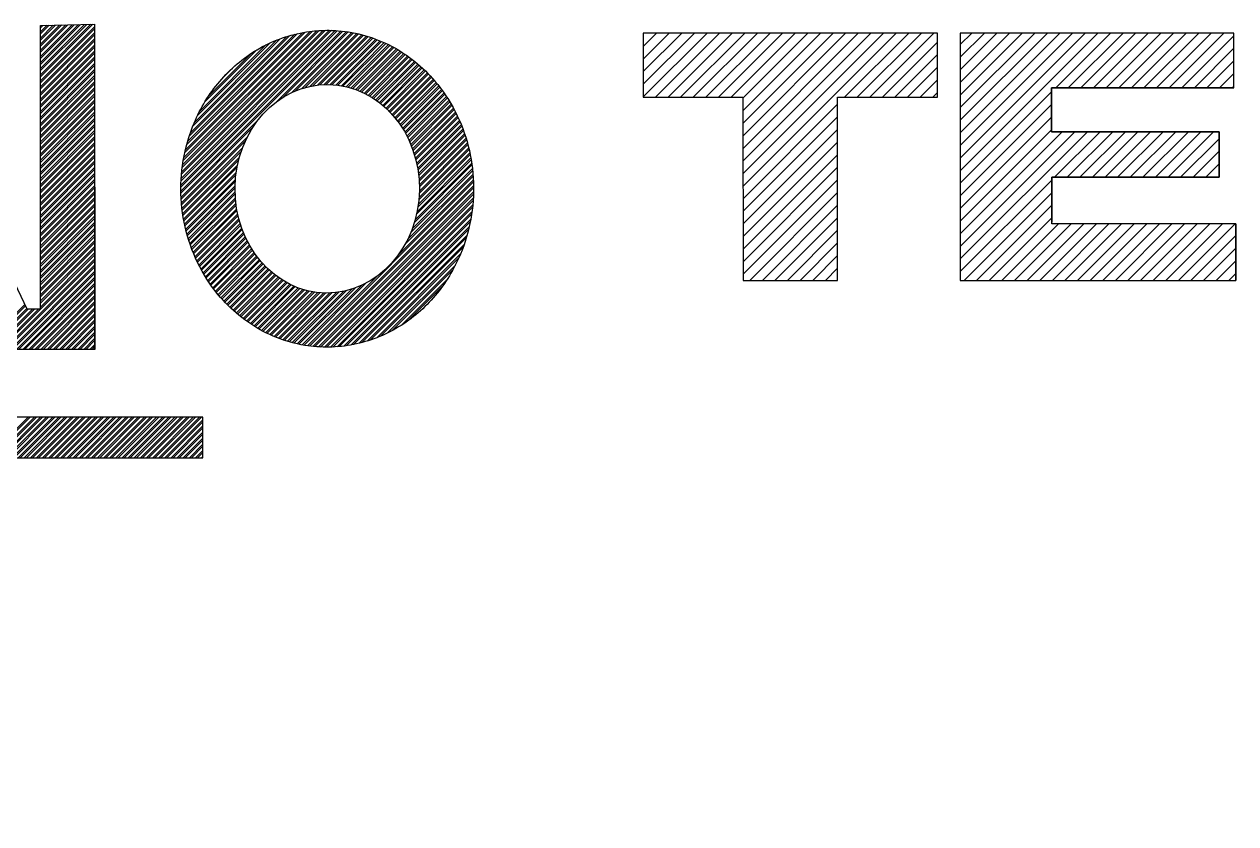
# Model space of a CAD drawing. Extents: x 0 to 594, y 0 to 420.
# Drawn here: x 427.48 to 444.67, y 15.73 to 27.08 of the extents above; entities that cross this region are included whole.
import ezdxf

# ---------------------------------------------------------------- set-up
doc = ezdxf.new("R2010")
doc.units = 0
doc.header["$MEASUREMENT"] = 0
doc.linetypes.add('BORDER_2012_SLN$0$8001.Solid', pattern=[0])
doc.layers.add('BORDER_2012_SLN$0$LOGO_OUTLINE', color=7, linetype='BORDER_2012_SLN$0$8001.Solid', lineweight=25)

# ---------------------------------------------------------------- blocks, each defined once
blk = doc.blocks.new('BORDER_2012_SLN')
at = {"lineweight": -3}
for p, q in [((427.707, 26.33), (428.451, 27.075)), ((427.707, 26.359), (428.422, 27.074)), ((427.707, 26.417), (428.363, 27.073)), ((427.707, 26.446), (428.333, 27.072)), ((427.707, 26.504), (428.274, 27.071)), ((427.707, 26.533), (428.244, 27.07)), ((427.707, 26.591), (428.185, 27.069)), ((427.707, 26.62), (428.156, 27.068)), ((427.707, 26.677), (428.096, 27.067)), ((427.707, 26.706), (428.067, 27.066)), ((427.707, 26.764), (428.008, 27.065)), ((427.707, 26.793), (427.978, 27.064)), ((427.707, 26.851), (427.919, 27.063)), ((427.707, 26.88), (427.889, 27.062)), ((427.707, 26.938), (427.83, 27.061)), ((427.707, 26.967), (427.801, 27.06)), ((427.707, 27.024), (427.741, 27.059)), ((427.707, 27.053), (427.712, 27.058)), ((427.707, 26.273), (428.475, 27.04)), ((427.707, 26.244), (428.475, 27.011)), ((429.703, 24.886), (431.807, 26.989)), ((429.708, 24.948), (431.749, 26.989)), ((427.707, 26.186), (428.475, 26.954)), ((427.707, 26.157), (428.475, 26.925)), ((427.707, 26.099), (428.475, 26.867)), ((427.707, 26.07), (428.475, 26.838)), ((429.699, 24.766), (431.918, 26.984)), ((429.699, 24.708), (431.971, 26.98)), ((429.7, 24.795), (431.89, 26.986)), ((429.7, 24.68), (431.997, 26.977)), ((429.702, 24.855), (431.835, 26.989)), ((429.711, 24.98), (431.719, 26.988)), ((429.718, 25.045), (431.659, 26.986)), ((429.723, 25.079), (431.627, 26.983)), ((429.734, 25.147), (431.564, 26.977)), ((429.74, 25.183), (431.531, 26.973)), ((429.754, 25.255), (431.463, 26.963)), ((429.763, 25.292), (431.428, 26.957)), ((429.782, 25.37), (431.355, 26.942)), ((429.793, 25.41), (431.317, 26.933)), ((429.819, 25.493), (431.238, 26.912)), ((429.834, 25.537), (431.197, 26.899)), ((429.869, 25.629), (431.109, 26.87)), ((429.889, 25.678), (431.062, 26.852)), ((431.044, 25.967), (432.048, 26.971)), ((431.14, 26.033), (432.073, 26.967)), ((431.269, 26.104), (432.123, 26.958)), ((431.321, 26.128), (432.147, 26.954)), ((431.414, 26.163), (432.195, 26.944)), ((431.456, 26.175), (432.219, 26.939)), ((431.533, 26.195), (432.265, 26.927)), ((431.569, 26.202), (432.288, 26.921)), ((431.637, 26.213), (432.333, 26.908)), ((431.67, 26.216), (432.355, 26.901)), ((431.732, 26.22), (432.399, 26.887)), ((431.762, 26.221), (432.42, 26.88)), ((431.819, 26.221), (432.463, 26.864)), ((431.847, 26.219), (432.484, 26.856)), ((431.9, 26.215), (432.525, 26.84)), ((431.926, 26.212), (432.545, 26.831)), ((436.259, 26.045), (437.164, 26.95)), ((436.259, 26.224), (436.985, 26.95)), ((436.259, 26.403), (436.806, 26.95)), ((436.259, 26.582), (436.627, 26.95)), ((436.259, 26.76), (436.448, 26.95)), ((436.259, 26.939), (436.269, 26.95)), ((436.432, 26.039), (437.342, 26.95)), ((436.611, 26.039), (437.521, 26.95)), ((436.79, 26.039), (437.7, 26.95)), ((436.969, 26.039), (437.879, 26.95)), ((437.148, 26.039), (438.058, 26.95)), ((437.327, 26.039), (438.237, 26.95)), ((437.505, 26.039), (438.416, 26.95)), ((437.674, 26.029), (438.595, 26.95)), ((437.675, 25.315), (439.31, 26.95)), ((437.675, 25.493), (439.131, 26.95)), ((437.675, 25.672), (438.952, 26.95)), ((437.675, 25.851), (438.774, 26.95)), ((437.676, 24.779), (439.847, 26.95)), ((437.676, 24.958), (439.668, 26.95)), ((437.676, 25.136), (439.489, 26.95)), ((439.115, 26.039), (440.026, 26.95)), ((439.294, 26.039), (440.205, 26.95)), ((439.473, 26.039), (440.383, 26.95)), ((439.652, 26.039), (440.436, 26.823)), ((440.757, 24.998), (442.709, 26.95)), ((440.757, 25.177), (442.53, 26.95)), ((440.757, 25.356), (442.351, 26.95)), ((440.757, 25.534), (442.172, 26.95)), ((440.757, 25.713), (441.993, 26.95)), ((440.757, 25.892), (441.815, 26.95)), ((440.757, 26.071), (441.636, 26.95)), ((440.757, 26.25), (441.457, 26.95)), ((440.757, 26.429), (441.278, 26.95)), ((440.757, 26.608), (441.099, 26.95)), ((440.757, 26.787), (440.92, 26.95)), ((442.111, 26.173), (442.888, 26.95)), ((442.29, 26.173), (443.067, 26.95)), ((442.469, 26.173), (443.246, 26.95)), ((442.648, 26.173), (443.424, 26.95)), ((442.827, 26.173), (443.603, 26.95)), ((443.006, 26.173), (443.782, 26.95)), ((443.185, 26.173), (443.961, 26.95)), ((443.364, 26.173), (444.14, 26.95)), ((443.542, 26.173), (444.319, 26.95)), ((443.721, 26.173), (444.498, 26.95)), ((443.9, 26.173), (444.64, 26.913)), ((427.707, 26.012), (428.475, 26.78)), ((427.707, 25.983), (428.475, 26.751)), ((427.707, 25.926), (428.475, 26.693)), ((427.707, 25.897), (428.475, 26.664)), ((429.937, 25.784), (430.961, 26.808)), ((429.966, 25.842), (430.905, 26.781)), ((430.04, 25.974), (430.777, 26.712)), ((430.09, 26.054), (430.7, 26.664)), ((431.976, 26.204), (432.585, 26.814)), ((432.001, 26.2), (432.605, 26.804)), ((432.048, 26.19), (432.644, 26.786)), ((432.071, 26.184), (432.663, 26.776)), ((432.117, 26.171), (432.701, 26.756)), ((432.139, 26.164), (432.72, 26.746)), ((432.182, 26.15), (432.757, 26.725)), ((432.203, 26.142), (432.775, 26.714)), ((432.244, 26.125), (432.811, 26.693)), ((432.264, 26.116), (432.829, 26.681)), ((432.303, 26.097), (432.864, 26.659)), ((432.322, 26.088), (432.882, 26.647)), ((444.079, 26.173), (444.64, 26.734)), ((427.707, 25.839), (428.475, 26.607)), ((427.707, 25.81), (428.475, 26.578)), ((427.707, 25.752), (428.475, 26.52)), ((427.707, 25.723), (428.475, 26.491)), ((432.36, 26.068), (432.916, 26.623)), ((432.378, 26.057), (432.933, 26.611)), ((432.414, 26.035), (432.966, 26.587)), ((432.432, 26.024), (432.982, 26.574)), ((432.466, 26.001), (433.015, 26.549)), ((432.483, 25.989), (433.031, 26.536)), ((432.516, 25.964), (433.062, 26.51)), ((432.532, 25.951), (433.078, 26.496)), ((439.831, 26.039), (440.436, 26.644)), ((444.258, 26.173), (444.64, 26.555)), ((427.707, 25.665), (428.475, 26.433)), ((427.707, 25.636), (428.475, 26.404)), ((427.707, 25.579), (428.475, 26.346)), ((427.707, 25.55), (428.475, 26.317)), ((430.291, 26.312), (430.446, 26.467)), ((432.564, 25.925), (433.108, 26.469)), ((432.58, 25.911), (433.124, 26.455)), ((432.61, 25.884), (433.153, 26.427)), ((432.625, 25.87), (433.168, 26.413)), ((432.654, 25.841), (433.197, 26.384)), ((432.668, 25.826), (433.211, 26.37)), ((432.696, 25.796), (433.24, 26.34)), ((432.709, 25.781), (433.253, 26.325)), ((440.01, 26.039), (440.436, 26.465)), ((444.437, 26.173), (444.64, 26.376)), ((427.707, 25.492), (428.475, 26.26)), ((427.707, 25.463), (428.475, 26.231)), ((427.707, 25.405), (428.475, 26.173)), ((427.707, 25.376), (428.475, 26.144)), ((432.736, 25.75), (433.281, 26.294)), ((432.749, 25.734), (433.294, 26.279)), ((432.774, 25.701), (433.321, 26.248)), ((432.786, 25.684), (433.334, 26.232)), ((432.81, 25.651), (433.36, 26.2)), ((432.822, 25.633), (433.372, 26.183)), ((432.845, 25.598), (433.397, 26.151)), ((432.856, 25.58), (433.409, 26.134)), ((440.189, 26.039), (440.436, 26.286)), ((444.616, 26.173), (444.64, 26.197)), ((427.707, 25.318), (428.475, 26.086)), ((427.707, 25.289), (428.475, 26.057)), ((427.707, 25.232), (428.475, 25.999)), ((427.707, 25.203), (428.475, 25.97)), ((432.877, 25.544), (433.433, 26.1)), ((432.887, 25.525), (433.445, 26.083)), ((432.907, 25.487), (433.468, 26.048)), ((432.917, 25.468), (433.48, 26.031)), ((432.936, 25.429), (433.502, 25.995)), ((432.945, 25.409), (433.513, 25.977)), ((440.368, 26.039), (440.436, 26.108)), ((440.757, 24.819), (442.053, 26.115)), ((427.707, 25.145), (428.475, 25.913)), ((427.707, 25.116), (428.475, 25.884)), ((427.707, 25.058), (428.475, 25.826)), ((427.707, 25.029), (428.475, 25.797)), ((432.962, 25.369), (433.535, 25.941)), ((432.971, 25.348), (433.545, 25.923)), ((432.986, 25.306), (433.566, 25.886)), ((432.994, 25.285), (433.576, 25.867)), ((433.008, 25.241), (433.596, 25.829)), ((433.015, 25.219), (433.605, 25.809)), ((437.676, 24.6), (439.016, 25.94)), ((440.757, 24.64), (442.053, 25.936)), ((427.707, 24.971), (428.475, 25.739)), ((427.707, 24.942), (428.475, 25.71)), ((427.707, 24.885), (428.475, 25.652)), ((427.707, 24.856), (428.475, 25.624)), ((429.702, 24.624), (430.79, 25.713)), ((429.703, 24.596), (430.72, 25.614)), ((433.028, 25.174), (433.624, 25.77)), ((433.034, 25.151), (433.633, 25.751)), ((433.045, 25.104), (433.651, 25.711)), ((433.05, 25.081), (433.66, 25.691)), ((433.059, 25.032), (433.677, 25.65)), ((433.063, 25.007), (433.685, 25.629)), ((437.677, 24.422), (439.016, 25.761)), ((440.757, 24.461), (442.053, 25.757)), ((427.707, 24.798), (428.475, 25.566)), ((427.707, 24.769), (428.475, 25.537)), ((427.707, 24.711), (428.475, 25.479)), ((427.707, 24.682), (428.475, 25.45)), ((429.707, 24.542), (430.642, 25.477)), ((433.071, 24.957), (433.701, 25.587)), ((433.074, 24.931), (433.709, 25.566)), ((433.079, 24.878), (433.724, 25.523)), ((433.081, 24.851), (433.731, 25.502)), ((433.083, 24.796), (433.745, 25.458)), ((437.677, 24.243), (439.016, 25.582)), ((440.757, 24.282), (442.053, 25.578)), ((440.757, 23.746), (442.563, 25.551)), ((440.757, 23.925), (442.384, 25.551)), ((440.757, 24.103), (442.205, 25.551)), ((442.096, 24.905), (442.742, 25.551)), ((442.274, 24.905), (442.921, 25.551)), ((442.453, 24.905), (443.1, 25.551)), ((442.632, 24.905), (443.278, 25.551)), ((442.811, 24.905), (443.457, 25.551)), ((442.99, 24.905), (443.636, 25.551)), ((443.169, 24.905), (443.815, 25.551)), ((443.348, 24.905), (443.994, 25.551)), ((443.527, 24.905), (444.173, 25.551)), ((443.705, 24.905), (444.352, 25.551)), ((443.884, 24.905), (444.432, 25.452)), ((427.707, 24.624), (428.475, 25.392)), ((427.707, 24.595), (428.475, 25.363)), ((427.707, 24.538), (428.475, 25.305)), ((427.707, 24.509), (428.475, 25.277)), ((429.709, 24.516), (430.615, 25.421)), ((429.714, 24.463), (430.573, 25.322)), ((429.718, 24.437), (430.557, 25.276)), ((433.076, 24.586), (433.788, 25.299)), ((433.079, 24.618), (433.783, 25.322)), ((433.083, 24.709), (433.765, 25.391)), ((433.083, 24.679), (433.771, 25.368)), ((433.084, 24.767), (433.752, 25.436)), ((437.677, 24.064), (439.016, 25.403)), ((444.063, 24.905), (444.432, 25.273)), ((427.707, 24.451), (428.475, 25.219)), ((427.707, 24.422), (428.475, 25.19)), ((427.707, 24.364), (428.475, 25.132)), ((427.707, 24.335), (428.475, 25.103)), ((429.724, 24.386), (430.53, 25.192)), ((429.728, 24.361), (430.519, 25.152)), ((433.024, 24.302), (433.826, 25.104)), ((433.043, 24.38), (433.818, 25.154)), ((433.051, 24.416), (433.813, 25.179)), ((433.064, 24.487), (433.804, 25.227)), ((433.069, 24.521), (433.799, 25.251)), ((437.677, 23.886), (439.016, 25.224)), ((427.707, 24.277), (428.475, 25.045)), ((427.707, 24.248), (428.475, 25.016)), ((427.707, 24.191), (428.475, 24.958)), ((427.707, 24.162), (428.475, 24.93)), ((429.736, 24.312), (430.502, 25.077)), ((429.741, 24.287), (430.495, 25.041)), ((429.751, 24.239), (430.483, 24.972)), ((429.756, 24.215), (430.479, 24.939)), ((432.916, 24.022), (433.844, 24.949)), ((432.964, 24.127), (433.839, 25.002)), ((432.982, 24.174), (433.836, 25.028)), ((433.012, 24.262), (433.829, 25.079)), ((437.678, 23.707), (439.016, 25.046)), ((444.242, 24.905), (444.432, 25.095)), ((427.707, 24.104), (428.475, 24.872)), ((427.707, 24.075), (428.475, 24.843)), ((427.707, 24.017), (428.475, 24.785)), ((427.707, 23.988), (428.475, 24.756)), ((429.767, 24.168), (430.473, 24.874)), ((429.772, 24.145), (430.47, 24.843)), ((429.784, 24.099), (430.468, 24.783)), ((431.522, 22.511), (433.85, 24.84)), ((431.573, 22.505), (433.852, 24.783)), ((431.6, 22.503), (433.852, 24.755)), ((432.783, 23.801), (433.849, 24.867)), ((432.885, 23.961), (433.846, 24.922)), ((437.678, 23.529), (439.016, 24.867)), ((440.757, 23.567), (442.056, 24.865)), ((444.421, 24.905), (444.432, 24.916)), ((427.707, 23.93), (428.475, 24.698)), ((427.707, 23.901), (428.475, 24.669)), ((427.707, 23.844), (428.475, 24.611)), ((427.707, 23.815), (428.475, 24.583)), ((429.791, 24.077), (430.467, 24.753)), ((429.804, 24.032), (430.468, 24.696)), ((429.811, 24.01), (430.468, 24.668)), ((429.825, 23.966), (430.472, 24.613)), ((429.832, 23.945), (430.474, 24.586)), ((431.653, 22.498), (433.851, 24.696)), ((431.681, 22.497), (433.851, 24.667)), ((431.737, 22.495), (433.848, 24.606)), ((437.77, 23.442), (439.016, 24.688)), ((440.811, 23.442), (442.056, 24.686)), ((427.707, 23.757), (428.475, 24.525)), ((427.707, 23.728), (428.475, 24.496)), ((427.707, 23.67), (428.475, 24.438)), ((429.847, 23.902), (430.479, 24.534)), ((429.855, 23.881), (430.483, 24.509)), ((429.872, 23.84), (430.491, 24.459)), ((429.88, 23.819), (430.495, 24.434)), ((431.765, 22.495), (433.846, 24.575)), ((431.824, 22.496), (433.841, 24.512)), ((431.854, 22.497), (433.837, 24.48)), ((431.915, 22.5), (433.829, 24.414)), ((437.949, 23.442), (439.016, 24.509)), ((440.99, 23.442), (442.056, 24.507)), ((427.707, 23.641), (428.475, 24.409)), ((427.707, 23.583), (428.475, 24.351)), ((427.707, 23.554), (428.475, 24.322)), ((427.707, 23.497), (428.475, 24.264)), ((429.897, 23.778), (430.505, 24.386)), ((429.906, 23.758), (430.51, 24.362)), ((429.924, 23.719), (430.521, 24.316)), ((429.934, 23.699), (430.528, 24.293)), ((429.953, 23.66), (430.541, 24.248)), ((431.947, 22.503), (433.824, 24.38)), ((432.012, 22.51), (433.813, 24.311)), ((432.045, 22.514), (433.806, 24.275)), ((438.128, 23.442), (439.016, 24.33)), ((441.169, 23.442), (442.056, 24.329)), ((441.348, 23.442), (442.151, 24.245)), ((441.527, 23.442), (442.33, 24.245)), ((441.706, 23.442), (442.509, 24.245)), ((441.885, 23.442), (442.688, 24.245)), ((442.064, 23.442), (442.867, 24.245)), ((442.242, 23.442), (443.046, 24.245)), ((442.421, 23.442), (443.225, 24.245)), ((442.6, 23.442), (443.403, 24.245)), ((442.779, 23.442), (443.582, 24.245)), ((442.958, 23.442), (443.761, 24.245)), ((443.137, 23.442), (443.94, 24.245)), ((443.316, 23.442), (444.119, 24.245)), ((443.495, 23.442), (444.298, 24.245)), ((443.673, 23.442), (444.477, 24.245)), ((443.852, 23.442), (444.656, 24.245)), ((427.707, 23.468), (428.475, 24.236)), ((427.707, 23.41), (428.475, 24.178)), ((427.707, 23.381), (428.475, 24.149)), ((427.707, 23.323), (428.475, 24.091)), ((429.962, 23.641), (430.548, 24.227)), ((429.982, 23.603), (430.562, 24.183)), ((429.993, 23.585), (430.57, 24.162)), ((430.014, 23.548), (430.586, 24.121)), ((430.024, 23.53), (430.595, 24.1)), ((432.114, 22.526), (433.79, 24.202)), ((432.15, 22.532), (433.781, 24.164)), ((432.224, 22.549), (433.76, 24.085)), ((438.307, 23.442), (439.017, 24.152)), ((444.031, 23.442), (444.666, 24.077)), ((427.707, 23.294), (428.475, 24.062)), ((427.707, 23.236), (428.475, 24.004)), ((427.707, 23.207), (428.475, 23.975)), ((427.707, 23.15), (428.475, 23.917)), ((430.046, 23.493), (430.613, 24.06)), ((430.057, 23.476), (430.622, 24.04)), ((430.08, 23.44), (430.641, 24.002)), ((430.091, 23.423), (430.651, 23.983)), ((430.115, 23.389), (430.671, 23.945)), ((430.126, 23.372), (430.682, 23.927)), ((432.263, 22.558), (433.748, 24.044)), ((432.344, 22.581), (433.721, 23.958)), ((432.386, 22.595), (433.705, 23.914)), ((438.486, 23.442), (439.017, 23.973)), ((444.21, 23.442), (444.666, 23.898)), ((427.135, 22.462), (428.475, 23.802)), ((427.193, 22.462), (428.475, 23.744)), ((427.707, 23.121), (428.475, 23.889)), ((427.707, 23.063), (428.475, 23.831)), ((430.151, 23.338), (430.703, 23.891)), ((430.163, 23.321), (430.715, 23.873)), ((430.188, 23.289), (430.738, 23.838)), ((430.201, 23.272), (430.749, 23.821)), ((430.227, 23.241), (430.774, 23.787)), ((430.24, 23.225), (430.786, 23.771)), ((430.267, 23.194), (430.812, 23.739)), ((430.28, 23.178), (430.825, 23.723)), ((432.477, 22.628), (433.667, 23.818)), ((432.525, 22.648), (433.645, 23.768)), ((438.665, 23.442), (439.017, 23.794)), ((427.222, 22.462), (428.475, 23.715)), ((427.28, 22.462), (428.475, 23.657)), ((427.309, 22.462), (428.475, 23.628)), ((427.367, 22.462), (428.475, 23.57)), ((430.308, 23.148), (430.852, 23.692)), ((430.322, 23.133), (430.865, 23.677)), ((430.35, 23.104), (430.893, 23.647)), ((430.365, 23.089), (430.908, 23.632)), ((430.394, 23.061), (430.937, 23.604)), ((430.409, 23.046), (430.952, 23.59)), ((430.439, 23.019), (430.983, 23.563)), ((432.631, 22.696), (433.593, 23.657)), ((432.691, 22.726), (433.56, 23.596)), ((438.844, 23.442), (439.017, 23.615)), ((444.389, 23.442), (444.666, 23.719)), ((427.396, 22.462), (428.475, 23.542)), ((427.454, 22.462), (428.475, 23.484)), ((427.482, 22.462), (428.475, 23.455)), ((427.54, 22.463), (428.475, 23.397)), ((430.454, 23.005), (430.998, 23.549)), ((430.485, 22.978), (431.03, 23.524)), ((430.5, 22.965), (431.047, 23.511)), ((430.532, 22.939), (431.08, 23.487)), ((430.548, 22.926), (431.097, 23.475)), ((430.581, 22.901), (431.132, 23.452)), ((430.597, 22.888), (431.15, 23.441)), ((430.631, 22.864), (431.186, 23.419)), ((430.648, 22.852), (431.205, 23.409)), ((430.682, 22.828), (431.243, 23.389)), ((430.7, 22.817), (431.262, 23.38)), ((431.446, 22.523), (432.325, 23.402)), ((431.496, 22.515), (432.478, 23.496)), ((432.83, 22.807), (433.474, 23.452)), ((444.568, 23.442), (444.666, 23.541)), ((427.569, 22.463), (428.475, 23.368)), ((427.627, 22.463), (428.475, 23.31)), ((427.656, 22.463), (428.475, 23.281)), ((427.714, 22.463), (428.475, 23.223)), ((430.735, 22.794), (431.302, 23.362)), ((430.753, 22.783), (431.322, 23.353)), ((430.789, 22.762), (431.364, 23.337)), ((430.807, 22.751), (431.385, 23.329)), ((430.845, 22.731), (431.429, 23.315)), ((430.864, 22.721), (431.451, 23.308)), ((430.902, 22.701), (431.497, 23.296)), ((430.921, 22.692), (431.52, 23.291)), ((430.96, 22.673), (431.568, 23.281)), ((430.98, 22.664), (431.593, 23.277)), ((431.021, 22.647), (431.644, 23.27)), ((431.041, 22.638), (431.671, 23.267)), ((431.083, 22.622), (431.725, 23.264)), ((431.104, 22.614), (431.753, 23.263)), ((431.147, 22.599), (431.811, 23.264)), ((431.168, 22.592), (431.842, 23.265)), ((431.212, 22.578), (431.905, 23.271)), ((431.235, 22.571), (431.938, 23.275)), ((431.28, 22.559), (432.009, 23.287)), ((431.303, 22.553), (432.046, 23.296)), ((431.35, 22.542), (432.126, 23.318)), ((431.373, 22.536), (432.17, 23.333)), ((431.422, 22.527), (432.268, 23.373)), ((432.919, 22.868), (433.412, 23.36)), ((427.04, 22.656), (427.484, 23.1)), ((427.049, 22.636), (427.494, 23.081)), ((427.067, 22.597), (427.512, 23.042)), ((427.076, 22.577), (427.538, 23.039)), ((427.095, 22.537), (427.596, 23.039)), ((427.104, 22.518), (427.625, 23.039)), ((427.122, 22.478), (427.683, 23.039)), ((427.743, 22.463), (428.475, 23.195)), ((427.801, 22.463), (428.475, 23.137)), ((427.83, 22.463), (428.475, 23.108)), ((427.888, 22.463), (428.475, 23.05)), ((427.917, 22.463), (428.475, 23.021)), ((427.975, 22.463), (428.475, 22.963)), ((428.003, 22.463), (428.475, 22.934)), ((428.061, 22.463), (428.475, 22.876)), ((428.09, 22.463), (428.475, 22.848)), ((428.148, 22.463), (428.475, 22.79)), ((428.177, 22.463), (428.475, 22.761)), ((428.235, 22.463), (428.475, 22.703)), ((428.264, 22.463), (428.475, 22.674)), ((428.322, 22.463), (428.475, 22.616)), ((428.351, 22.463), (428.475, 22.587)), ((428.409, 22.463), (428.475, 22.529)), ((428.438, 22.463), (428.475, 22.501)), ((426.956, 20.924), (427.533, 21.501)), ((426.985, 20.924), (427.562, 21.501)), ((427.043, 20.924), (427.62, 21.501)), ((427.072, 20.924), (427.649, 21.501)), ((427.13, 20.924), (427.707, 21.501)), ((427.159, 20.924), (427.735, 21.501)), ((427.217, 20.924), (427.793, 21.501)), ((427.246, 20.924), (427.822, 21.501)), ((427.303, 20.924), (427.88, 21.501)), ((427.332, 20.924), (427.909, 21.501)), ((427.39, 20.924), (427.967, 21.501)), ((427.419, 20.924), (427.996, 21.501)), ((427.477, 20.924), (428.054, 21.501)), ((427.506, 20.924), (428.082, 21.501)), ((427.564, 20.924), (428.14, 21.501)), ((427.593, 20.924), (428.169, 21.501)), ((427.65, 20.924), (428.227, 21.501)), ((427.679, 20.924), (428.256, 21.501)), ((427.737, 20.924), (428.314, 21.501)), ((427.766, 20.924), (428.343, 21.501)), ((427.824, 20.924), (428.401, 21.501)), ((427.853, 20.924), (428.429, 21.501)), ((427.911, 20.924), (428.487, 21.501)), ((427.94, 20.924), (428.516, 21.501)), ((427.997, 20.924), (428.574, 21.501)), ((428.026, 20.924), (428.603, 21.501)), ((428.084, 20.924), (428.661, 21.501)), ((428.113, 20.924), (428.69, 21.501)), ((428.171, 20.924), (428.748, 21.501)), ((428.2, 20.924), (428.776, 21.501)), ((428.258, 20.924), (428.834, 21.501)), ((428.287, 20.924), (428.863, 21.501)), ((428.344, 20.924), (428.921, 21.501)), ((428.373, 20.924), (428.95, 21.501)), ((428.431, 20.924), (429.008, 21.501)), ((428.46, 20.924), (429.037, 21.501)), ((428.518, 20.924), (429.095, 21.501)), ((428.547, 20.924), (429.123, 21.501)), ((428.605, 20.924), (429.181, 21.501)), ((428.634, 20.924), (429.21, 21.501)), ((428.691, 20.924), (429.268, 21.501)), ((428.72, 20.924), (429.297, 21.501)), ((428.778, 20.924), (429.355, 21.501)), ((428.807, 20.924), (429.384, 21.501)), ((428.865, 20.924), (429.442, 21.501)), ((428.894, 20.924), (429.47, 21.501)), ((428.952, 20.924), (429.528, 21.501)), ((428.981, 20.924), (429.557, 21.501)), ((429.038, 20.924), (429.615, 21.501)), ((429.067, 20.924), (429.644, 21.501)), ((429.125, 20.924), (429.702, 21.501)), ((429.154, 20.924), (429.731, 21.501)), ((429.212, 20.924), (429.789, 21.501)), ((429.241, 20.924), (429.817, 21.501)), ((429.299, 20.924), (429.875, 21.501)), ((429.328, 20.924), (429.904, 21.501)), ((429.385, 20.924), (429.962, 21.501)), ((429.414, 20.924), (429.991, 21.501)), ((429.472, 20.924), (430.012, 21.465)), ((429.501, 20.924), (430.012, 21.436)), ((429.559, 20.924), (430.012, 21.378)), ((429.588, 20.924), (430.012, 21.349)), ((429.646, 20.924), (430.012, 21.291)), ((429.675, 20.924), (430.012, 21.262)), ((429.732, 20.924), (430.012, 21.205)), ((429.761, 20.924), (430.012, 21.176)), ((429.819, 20.924), (430.012, 21.118)), ((429.848, 20.924), (430.012, 21.089)), ((429.906, 20.924), (430.012, 21.031)), ((429.935, 20.924), (430.012, 21.002)), ((429.993, 20.924), (430.012, 20.944))]:
    blk.add_line(p, q, dxfattribs=at)
at = {"linetype": 'BORDER_2012_SLN$0$8001.Solid', "lineweight": 25}
for p, q in [((442.053, 26.173), (442.053, 25.551)), ((444.64, 26.173), (442.053, 26.173)), ((442.053, 25.551), (444.432, 25.551)), ((444.432, 25.551), (444.432, 24.905)), ((442.056, 24.905), (442.056, 24.27)), ((444.432, 24.905), (442.056, 24.905)), ((444.666, 24.245), (444.666, 23.442))]:
    blk.add_line(p, q, dxfattribs=at)
at = {"linetype": 'BORDER_2012_SLN$0$8001.Solid', "lineweight": 25, "flags": 128}
for points in [[(428.475, 27.075), (428.475, 22.463), (427.129, 22.462), (425.274, 26.498), (424.822, 26.516), (424.823, 22.462), (424.246, 22.462), (424.246, 27.072), (425.592, 27.075), (427.514, 23.039), (427.707, 23.039), (427.707, 27.058), (428.475, 27.075), (428.479, 22.463), (427.129, 22.462)], [(430.012, 20.924), (430.012, 21.501), (419.248, 21.501), (412.521, 16.119), (412.521, 15.735), (413.097, 15.735), (419.633, 20.924), (430.012, 20.924)]]:
    blk.add_lwpolyline(points, dxfattribs=at)
at = {"linetype": 'BORDER_2012_SLN$0$8001.Solid', "lineweight": 25}
blk.add_ellipse((431.775, 24.742), major_axis=(0.017, 1.479), ratio=0.884531, dxfattribs=at)
blk.add_open_spline([(431.567, 26.978), (431.451, 26.965), (431.22, 26.918), (430.893, 26.787), (430.594, 26.601), (430.331, 26.369), (430.109, 26.098), (429.933, 25.796), (429.78, 25.412), (429.687, 24.941), (429.702, 24.399), (429.837, 23.872), (430.068, 23.428), (430.359, 23.075), (430.682, 22.812), (431.052, 22.618), (431.433, 22.512), (431.803, 22.485), (432.149, 22.522), (432.482, 22.619), (432.793, 22.773), (433.072, 22.976), (433.315, 23.222), (433.516, 23.502), (433.699, 23.862), (433.831, 24.308), (433.869, 24.832), (433.795, 25.353), (433.61, 25.844), (433.342, 26.247), (433.027, 26.555), (432.695, 26.775), (432.324, 26.925), (432.019, 26.981), (431.766, 26.992), (431.644, 26.986), (431.567, 26.978)], degree=3, knots=[0, 0, 0, 0, 0.351253, 0.701849, 1.051662, 1.400795, 1.749495, 2.098037, 2.446625, 2.985219, 3.523943, 4.062416, 4.600628, 5.013515, 5.427098, 5.841709, 6.257318, 6.603474, 6.94956, 7.295167, 7.64005, 7.984191, 8.327763, 8.671027, 9.014226, 9.53552, 10.057069, 10.578536, 11.099695, 11.620818, 12.016165, 12.412345, 12.809513, 13.207451, 13.335519, 13.570366, 13.570366, 13.570366, 13.570366], dxfattribs=at)
at = {"layer": 'BORDER_2012_SLN$0$LOGO_OUTLINE', "lineweight": -3, "flags": 128}
for points in [[(436.259, 26.039), (437.674, 26.039), (437.678, 23.442), (439.017, 23.442), (439.016, 26.039), (440.436, 26.039), (440.436, 26.95), (436.259, 26.95)], [(440.757, 23.442), (444.666, 23.442), (444.666, 24.245), (442.056, 24.245), (442.056, 24.905), (444.432, 24.905), (444.432, 25.551), (442.053, 25.551), (442.053, 26.173), (444.64, 26.173), (444.64, 26.95), (440.757, 26.95)]]:
    blk.add_lwpolyline(points, close=True, dxfattribs=at)

msp = doc.modelspace()

# ---------------------------------------------------------------- block references
at = {"linetype": 'Continuous'}
msp.add_blockref('BORDER_2012_SLN', (0, 0), dxfattribs=at)

doc.saveas('drawing.dxf')
